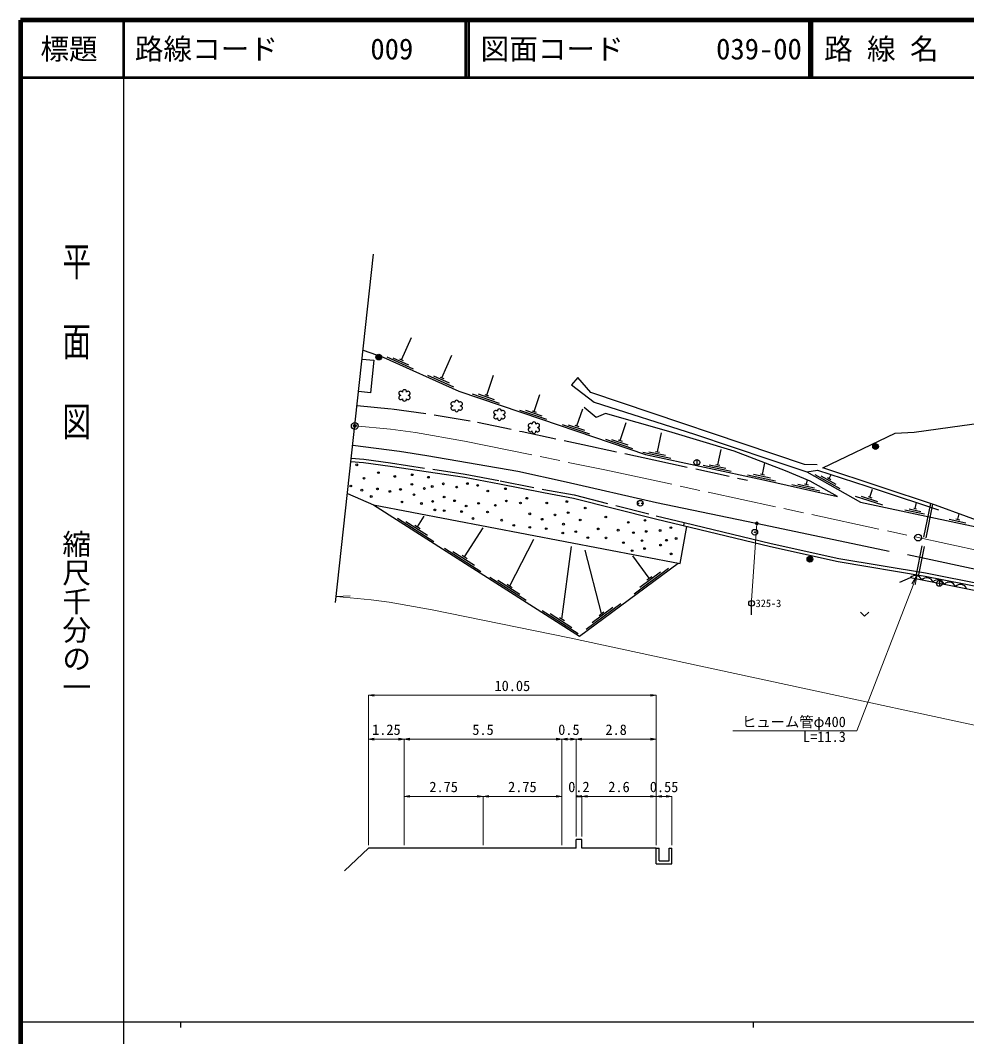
# Model space of a CAD drawing. Units: millimetres at full size, sheet at 1:1000, with parts at other scales. Extents: x 40000 to 680000, y 20000 to 380000.
# Drawn here: x 40000 to 205276, y 202409 to 380000 of the extents above; entities that cross this region are included whole.
import ezdxf
from ezdxf.enums import TextEntityAlignment as Align

# ---------------------------------------------------------------- set-up
doc = ezdxf.new("R2010")
doc.units = ezdxf.units.MM
doc.header["$LTSCALE"] = 1000
doc.header["$PDMODE"] = 32
doc.header["$PDSIZE"] = 500
doc.linetypes.add('CHAIN', pattern=[18.5, 12, -1.5, 3.5, -1.5])
doc.linetypes.add('DASHED', pattern=[7.5, 6, -1.5])
for name, color, linetype, lineweight in [('M-BGD', 7, 'Continuous', 25), ('M-BMK', 2, 'CHAIN', 13), ('M-BMK-OTRS', 5, 'Continuous', 25), ('M-BMK-SRVR', 3, 'Continuous', 25), ('M-STR-HTXT', 7, 'Continuous', 13), ('M-STR-STRC', 7, 'Continuous', 25), ('M-TTL', 2, 'Continuous', 140), ('M-TTL-BAND', 7, 'Continuous', 25), ('M-TTL-LINE', 7, 'Continuous', 50)]:
    doc.layers.add(name, color=color, linetype=linetype, lineweight=lineweight)
doc.layers.add('M-OTRS', color=6, linetype='Continuous')
doc.layers.add('M-TTL-TXT', color=7, linetype='Continuous')
doc.styles.add('@ＭＳ ゴシック', font='')
doc.styles.add('ＭＳ ゴシック', font='')
doc.styles.get('@ＭＳ ゴシック').set_extended_font_data('@MS Gothic')
doc.styles.get('ＭＳ ゴシック').set_extended_font_data('MS Gothic')

# ---------------------------------------------------------------- blocks, each defined once
blk = doc.blocks.new('open_arrow')
at = {"color": 0, "linetype": 'Continuous', "lineweight": -2}
blk.add_lwpolyline([(7.5, 1.25), (0, 0), (7.5, -1.25)], dxfattribs=at)

msp = doc.modelspace()

# ---------------------------------------------------------------- hatches: boundary and pattern name
at = {"layer": 'M-BGD'}
for points in [[(102114, 321157, -0.41421), (102614, 321657, -0.41421), (103114, 321157, -1)], [(188862, 305513, -0.41421), (189362, 306013, -0.41421), (189862, 305513, -1)], [(177399, 285847, -0.41421), (177899, 286347, -0.41421), (178399, 285847, -1)]]:
    msp.add_hatch(color=256, dxfattribs=at).paths.add_polyline_path(points)
at = {"layer": 'M-STR-HTXT'}
msp.add_hatch(color=256, dxfattribs=at).paths.add_polyline_path([(168855, 292220, -1), (168415, 291980, -0.41421), (168515, 292320, -0.41421)])

# ---------------------------------------------------------------- linework, layer by layer
at = {"layer": 'M-BGD'}
for p, q in [((106552, 320698), (108302, 324605)), ((113624, 317532), (115385, 321466)), ((104025, 321172), (108589, 319129)), ((105061, 321037), (107799, 319811)), ((106233, 320841), (106872, 320555)), ((111097, 318006), (115660, 315962)), ((121452, 314507), (122641, 317979)), ((112132, 317871), (114870, 316645)), ((113304, 317675), (113943, 317389)), ((118892, 314749), (123622, 313129)), ((119935, 314709), (122773, 313737)), ((121120, 314620), (121783, 314393)), ((129746, 311665), (130740, 314613)), ((127187, 311908), (131917, 310288)), ((128230, 311868), (131068, 310896)), ((129415, 311779), (130077, 311552)), ((137202, 309135), (138212, 312117)), ((134642, 309368), (139378, 307765)), ((135685, 309332), (138527, 308369)), ((136871, 309247), (137534, 309022)), ((144761, 306575), (145823, 309712)), ((151268, 304602), (151985, 307945)), ((142200, 306809), (146936, 305205)), ((143244, 306772), (146085, 305810)), ((144429, 306688), (145092, 306463)), ((148698, 304540), (153586, 303491)), ((149738, 304624), (152671, 303994)), ((150926, 304675), (151610, 304529)), ((161824, 302336), (162397, 305010)), ((158154, 303252), (158154, 302252)), ((159253, 302274), (164142, 301225)), ((160294, 302358), (163227, 301728)), ((161481, 302410), (162166, 302263)), ((169596, 300668), (170025, 302664)), ((167026, 300606), (171915, 299557)), ((168067, 300689), (171000, 300060)), ((169254, 300741), (169939, 300594)), ((178775, 300644), (183133, 298193)), ((179794, 300415), (182409, 298945)), ((181248, 299941), (181627, 300614)), ((174747, 298894), (179624, 297792)), ((175788, 298966), (178715, 298305)), ((176976, 299005), (177659, 298851)), ((177318, 298928), (177488, 299684)), ((180943, 300113), (181553, 299770)), ((185828, 296850), (190593, 295336)), ((186872, 296833), (189731, 295925)), ((188059, 296771), (188726, 296559)), ((188392, 296665), (188846, 298095)), ((147772, 295623), (148097, 295623)), ((148447, 295623), (148772, 295623)), ((196301, 294702), (196526, 295759)), ((109367, 291485), (110556, 293349)), ((194464, 294480), (197887, 293750)), ((195211, 294627), (197265, 294189)), ((196061, 294753), (196540, 294650)), ((203750, 292807), (203954, 293762)), ((105883, 292996), (112206, 288962)), ((107309, 292442), (111102, 290022)), ((108924, 291767), (109809, 291202)), ((117583, 286243), (120826, 291326)), ((155924, 292261), (155795, 291726)), ((202221, 292826), (205155, 292201)), ((203408, 292880), (204092, 292734)), ((114099, 287754), (120421, 283720)), ((125480, 281205), (129706, 289357)), ((134594, 275390), (136252, 288082)), ((115525, 287200), (119318, 284780)), ((117140, 286525), (118025, 285961)), ((141502, 276338), (138657, 287429)), ((149842, 282533), (146954, 286421)), ((194931, 286633), (222594, 280728)), ((147190, 279815), (153210, 284287)), ((121995, 282716), (128318, 278682)), ((148215, 280950), (151827, 283634)), ((149421, 282220), (150264, 282846)), ((123421, 282162), (127215, 279742)), ((125037, 281487), (125922, 280923)), ((200507, 282113), (200507, 281113)), ((138850, 273620), (144870, 278092)), ((139875, 274755), (143487, 277439)), ((131110, 276901), (137433, 272867)), ((132536, 276347), (136329, 273927)), ((134151, 275673), (135036, 275108)), ((141081, 276025), (141924, 276651)), ((138055, 236875), (137055, 236875)), ((137055, 235375), (137055, 236875)), ((138055, 235375), (138055, 236875)), ((151055, 235375), (138055, 235375)), ((151055, 232625), (151055, 235375)), ((151055, 235375), (151555, 235375)), ((151555, 233125), (151555, 235375)), ((153305, 235375), (153805, 235375)), ((153305, 233125), (153305, 235375)), ((153805, 232625), (153805, 235375)), ((151555, 233125), (153305, 233125)), ((151055, 232625), (153805, 232625))]:
    msp.add_line(p, q, dxfattribs=at)
at = {"layer": 'M-BGD', "linetype": 'DASHED'}
for p, q in [((198945, 295557), (196458, 283156)), ((199327, 295430), (196852, 283090))]:
    msp.add_line(p, q, dxfattribs=at)
at = {"layer": 'M-BGD'}
for points in [[(99864, 322360), (103387, 321129), (116562, 315230), (131012, 310281), (149173, 304131), (169792, 299705), (182730, 296783), (177930, 299503), (173639, 301262), (164688, 304734), (153278, 308148), (142212, 311320), (140561, 310628), (138447, 312339)], [(99692, 320786), (101723, 320613), (101135, 314925), (99077, 315150)], [(179163, 302341), (176973, 302404), (139628, 314958), (137370, 317582), (136241, 316279)], [(136241, 316279), (140198, 313290), (157747, 307694), (170912, 303272), (177343, 301105), (186742, 295819), (219202, 288899), (219839, 291887)], [(219839, 291887), (210679, 291316), (199829, 295262), (180175, 301825), (192765, 307853), (196083, 308024), (226714, 312300)], [(98050, 305754), (106220, 304741), (110979, 303970), (126899, 301212), (135300, 299387), (151118, 295772), (169893, 291836), (191759, 287232)], [(97741, 302925), (99940, 302745), (104575, 302107), (117599, 300165), (123685, 299002), (131344, 297507), (136587, 296522), (150921, 292902), (171023, 288052), (182838, 285439), (198012, 282895), (218756, 278784), (233656, 275650), (253607, 271095), (273895, 266562), (277626, 265702), (283491, 264793), (297264, 262625), (310075, 261368), (321001, 260285), (328865, 259376), (338525, 258348), (351047, 257682)], [(177343, 301105), (179201, 301392), (190008, 297925), (200385, 294476)], [(97130, 297331), (101657, 295336), (137663, 272365), (154905, 285173)], [(101657, 295336), (155237, 285110), (156407, 291578)], [(155924, 292261), (171147, 288587), (182942, 285979), (198111, 283436), (218866, 279323), (233773, 276187), (253728, 271631), (274016, 267098), (277730, 266243), (283576, 265336), (293280, 263809)], [(193602, 281824), (195467, 282615), (219180, 277902)], [(186706, 276608), (187456, 275908), (188206, 276608)], [(137055, 235375), (134555, 235375), (120805, 235375), (107055, 235375), (100805, 235375), (96638, 231391)]]:
    msp.add_lwpolyline(points, dxfattribs=at)
at = {"layer": 'M-BGD', "linetype": 'DASHED'}
for points in [[(98811, 312722), (104865, 312126), (112644, 311016), (119860, 309808), (127636, 308144), (138266, 305873), (150624, 303211), (166989, 299624)], [(97801, 303472), (100000, 303292), (104653, 302652), (117691, 300708), (123789, 299542), (131448, 298047), (136705, 297059), (151053, 293436), (155924, 292261)]]:
    msp.add_lwpolyline(points, dxfattribs=at)
at = {"layer": 'M-BGD'}
for centre, radius in [((102614, 321157), 500), ((189362, 305513), 500), ((98757, 302326), 150), ((158154, 302752), 500), ((100029, 299985), 150), ((102537, 300962), 150), ((105395, 300298), 150), ((108438, 300593), 150), ((111267, 300166), 150), ((97705, 298621), 150), ((108383, 298916), 150), ((111931, 298544), 150), ((113886, 299005), 150), ((116210, 298434), 150), ((118091, 299060), 150), ((119879, 298728), 150), ((99642, 297902), 150), ((101283, 296796), 150), ((102371, 298123), 150), ((104547, 297681), 150), ((106391, 298031), 150), ((108752, 297109), 150), ((110567, 298194), 150), ((114015, 296701), 150), ((121638, 297748), 150), ((124718, 298154), 150), ((128461, 296495), 150), ((106649, 295838), 150), ((110050, 295577), 150), ((112005, 295927), 150), ((115841, 296056), 150), ((117851, 295134), 150), ((120034, 295610), 150), ((122966, 295260), 150), ((124884, 296016), 150), ((127336, 295666), 150), ((131947, 295666), 150), ((135457, 295905), 150), ((138665, 294781), 150), ((148272, 295623), 500), ((112392, 294452), 150), ((114034, 294323), 150), ((117058, 294157), 150), ((119056, 292956), 150), ((121601, 294081), 150), ((128978, 293767), 150), ((133373, 293583), 150), ((135678, 293970), 150), ((142251, 293213), 150), ((124072, 292661), 150), ((126175, 291758), 150), ((128978, 291408), 150), ((131123, 292827), 150), ((131842, 291168), 150), ((134867, 291961), 150), ((137780, 292698), 150), ((140923, 291130), 150), ((146179, 292273), 150), ((149092, 292623), 150), ((153619, 291354), 150), ((134737, 290413), 150), ((137006, 290652), 150), ((139116, 289600), 150), ((142287, 289563), 150), ((144408, 290909), 150), ((147082, 290485), 150), ((149314, 290688), 150), ((151729, 290854), 150), ((154532, 289453), 150), ((168267, 290545), 500), ((168267, 290545), 50), ((145330, 288734), 150), ((148576, 289084), 150), ((149018, 287702), 150), ((151822, 288310), 150), ((152854, 289158), 150), ((146842, 287333), 150), ((153666, 286762), 150), ((177899, 285847), 500), ((200507, 281613), 500)]:
    msp.add_circle(centre, radius, dxfattribs=at)
for centre, radius, start, end in [((106443, 314816), 360, 37.6435, 270), ((106443, 314096), 360, 90, 322.3565), ((107083, 315096), 360, 90, 189.61526), ((107083, 315096), 360, 350.38474, 90), ((107723, 314816), 360, 270, 142.3565), ((107723, 314096), 360, 217.6435, 90), ((107083, 313816), 360, 170.38474, 270), ((107083, 313816), 360, 270, 9.61526), ((115564, 312978), 360, 37.6435, 270), ((115564, 312258), 360, 90, 322.3565), ((116204, 313258), 360, 90, 189.61526), ((116204, 313258), 360, 350.38474, 90), ((116844, 312978), 360, 270, 142.3565), ((116844, 312258), 360, 217.6435, 90), ((116204, 311978), 360, 170.38474, 270), ((116204, 311978), 360, 270, 9.61526), ((123023, 311459), 360, 37.6435, 270), ((123023, 310739), 360, 90, 322.3565), ((123663, 311739), 360, 90, 189.61526), ((123663, 311739), 360, 350.38474, 90), ((124303, 311459), 360, 270, 142.3565), ((124303, 310739), 360, 217.6435, 90), ((123663, 310459), 360, 170.38474, 270), ((123663, 310459), 360, 270, 9.61526), ((129062, 309190), 360, 37.6435, 270), ((129702, 309470), 360, 90, 189.61526), ((129702, 309470), 360, 350.38474, 90), ((130342, 309190), 360, 270, 142.3565), ((129062, 308470), 360, 90, 322.3565), ((129702, 308190), 360, 170.38474, 270), ((129702, 308190), 360, 270, 9.61526), ((130342, 308470), 360, 217.6435, 90), ((196333, 281842), 1160, 19.24413, 138.27375), ((198295, 281452), 1160, 19.24413, 138.27375), ((200257, 281063), 1160, 19.24413, 138.27375), ((202218, 280673), 1160, 19.24413, 138.27375), ((204180, 280283), 1160, 19.24413, 138.27375)]:
    msp.add_arc(centre, radius, start, end, dxfattribs=at)
at = {"layer": 'M-BMK'}
msp.add_lwpolyline([(98419, 309131), (104673, 308563), (109031, 307972), (117566, 306464), (142064, 301464), (217729, 285101), (286587, 270550), (294030, 269203), (295186, 269034), (304572, 267760), (314116, 266833), (326211, 266342), (338733, 266171), (368971, 267068), (399126, 269613), (421870, 272628), (434387, 274923), (444609, 277315), (457813, 281633), (519128, 305544)], dxfattribs=at)
at = {"layer": 'M-BMK-OTRS'}
msp.add_line((95048, 278276), (101694, 339112), dxfattribs=at)
at = {"layer": 'M-BMK-SRVR'}
for centre in [(98419, 309131), (196794, 289628)]:
    msp.add_circle(centre, 600, dxfattribs=at)
at = {"layer": 'M-OTRS'}
msp.add_point((98419, 309131), dxfattribs=at)
at = {"layer": 'M-STR-HTXT'}
for p, q in [((168635, 292100), (167709, 278631)), ((95160, 279303), (97612, 279424)), ((100805, 262061), (151055, 262061)), ((100805, 235875), (100805, 262061)), ((151055, 235875), (151055, 262061)), ((100805, 254399), (107055, 254399)), ((107055, 235875), (107055, 254400)), ((107055, 254399), (134555, 254399)), ((134555, 235875), (134555, 254400)), ((134555, 254399), (137055, 254399)), ((137055, 237375), (137055, 254400)), ((137055, 254399), (151055, 254399)), ((107055, 244399), (120805, 244399)), ((120805, 235875), (120805, 244400)), ((120805, 244399), (134555, 244399)), ((137055, 244399), (138055, 244399)), ((138055, 237375), (138055, 244400)), ((138055, 244399), (151055, 244399)), ((151055, 244399), (153805, 244399)), ((153805, 235875), (153805, 244400))]:
    msp.add_line(p, q, dxfattribs=at)
for points in [[(196655, 283123), (186076, 255855), (164426, 255855)], [(95160, 279303), (101300, 278746), (104403, 278325), (111955, 276991), (135893, 272104), (211458, 255764), (280813, 241107), (289189, 239592), (291000, 239327), (301103, 237956), (312056, 236892), (325397, 236351), (338972, 236165), (352030, 236552)]]:
    msp.add_lwpolyline(points, dxfattribs=at)
msp.add_circle((168635, 292100), 250, dxfattribs=at)
at = {"layer": 'M-STR-STRC'}
msp.add_line((167709, 276131), (167709, 278631), dxfattribs=at)
msp.add_circle((167709, 278131), 500, dxfattribs=at)
at = {"layer": 'M-TTL'}
for p, q in [((40000, 380000), (40000, 20000)), ((680000, 380000), (40000, 380000))]:
    msp.add_line(p, q, dxfattribs=at)
at = {"layer": 'M-TTL-BAND'}
for p, q in [((58000, 370000), (58000, 20000)), ((40000, 205000), (579000, 205000)), ((68000, 205000), (68000, 204000)), ((168000, 205000), (168000, 204000))]:
    msp.add_line(p, q, dxfattribs=at)
at = {"layer": 'M-TTL-LINE'}
for p, q in [((58000, 380000), (58000, 370000)), ((117750, 380000), (117750, 370000)), ((118250, 380000), (118250, 370000)), ((177750, 380000), (177750, 370000)), ((178250, 380000), (178250, 370000)), ((40000, 370000), (680000, 370000))]:
    msp.add_line(p, q, dxfattribs=at)

# ---------------------------------------------------------------- block references
at = {"layer": 'M-STR-HTXT'}
for p, xscale, yscale, rotation in [((196655, 283123), 240, 240, 248.8), ((151055, 262061), 133, 133, 180), ((107055, 254399), 133, 133, 180), ((134555, 254399), 133, 133, 180), ((137055, 254399), 133, 133, 180), ((151055, 254399), 133, 133, 180), ((120805, 244399), 133, 133, 180), ((134555, 244399), 133, 133, 180), ((138055, 244399), 133, 133, 180), ((151055, 244399), 133, 133, 180), ((153805, 244399), 133, 133, 180)]:
    msp.add_blockref('open_arrow', p, dxfattribs=dict(at, xscale=xscale, yscale=yscale, rotation=rotation))
at = {"layer": 'M-STR-HTXT', "xscale": 133, "yscale": 133}
for p in [(100805, 262061), (100805, 254399), (107055, 254399), (134555, 254399), (137055, 254399), (107055, 244399), (120805, 244399), (137055, 244399), (138055, 244399), (151055, 244399)]:
    msp.add_blockref('open_arrow', p, dxfattribs=at)

# ---------------------------------------------------------------- texts
at = {"layer": 'M-STR-HTXT', "style": 'ＭＳ ゴシック'}
for s, p in [('10.05', (125930, 262248)), ('1.25', (103930, 254587)), ('5.5', (120805, 254587)), ('0.5', (135805, 254587)), ('2.8', (144055, 254587)), ('2.75', (113930, 244587)), ('2.75', (127680, 244587)), ('0.2', (137555, 244587)), ('2.6', (144555, 244587)), ('0.55', (152430, 244587))]:
    msp.add_text(s, height=1833, dxfattribs=at).set_placement(p, align=Align.BOTTOM_CENTER)
for s, p in [('ヒューム管φ400', (184176, 255955)), ('L=11.3', (184176, 253355))]:
    msp.add_text(s, height=1833, dxfattribs=at).set_placement(p, align=Align.BOTTOM_RIGHT)
at = {"layer": 'M-STR-STRC', "style": 'ＭＳ ゴシック'}
msp.add_text('325-3', height=1320, dxfattribs=at).set_placement((168409, 278131), align=Align.MIDDLE_LEFT)
at = {"layer": 'M-TTL-BAND', "style": '@ＭＳ ゴシック', "width": 1.4}
msp.add_text('平  面  図', height=3666, rotation=270, dxfattribs=at).set_placement((49777, 306475), align=Align.MIDDLE_RIGHT)
at = {"layer": 'M-TTL-BAND', "style": '@ＭＳ ゴシック'}
msp.add_text('縮尺千分の一', height=3666, rotation=270, dxfattribs=at).set_placement((49777, 261030), align=Align.MIDDLE_RIGHT)
at = {"layer": 'M-TTL-TXT', "style": 'ＭＳ ゴシック'}
msp.add_text('標題', height=3666, dxfattribs=at).set_placement((48500, 375000), align=Align.MIDDLE_CENTER)
for s, p in [('路線コード', (60000, 375000)), ('009', (101142, 375000)), ('図面コード', (120380, 375000)), ('039-00', (161521, 375000)), ('路 線 名', (180380, 375000))]:
    msp.add_text(s, height=3666, dxfattribs=at).set_placement(p, align=Align.MIDDLE_LEFT)

doc.saveas('drawing.dxf')
